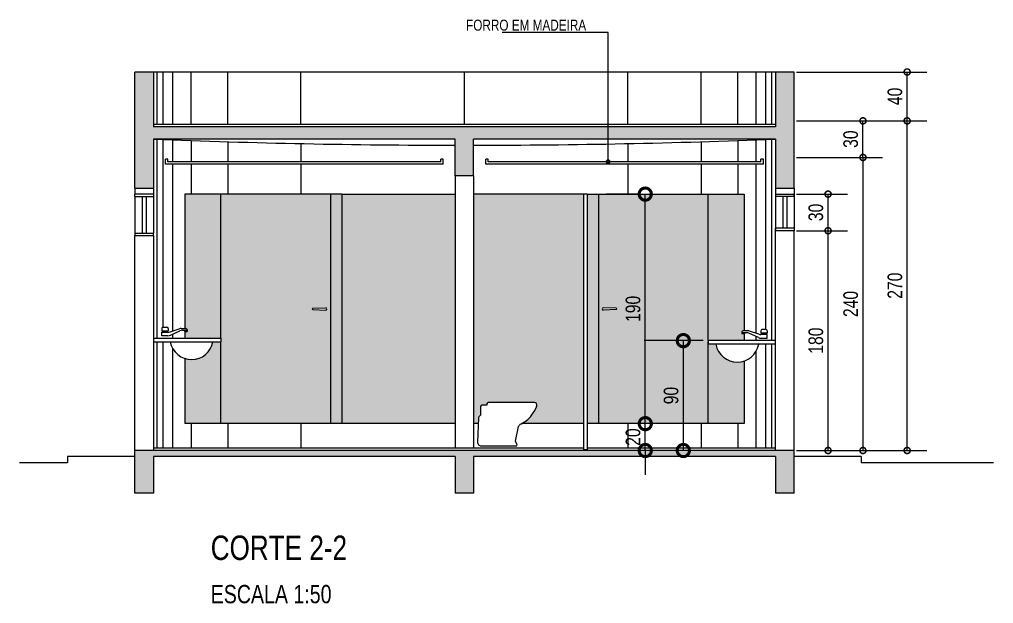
# Model space of a CAD drawing. Extents: x 1.1 to 32.3, y 0 to 31.3.
# Drawn here: x 15.15 to 23.13, y 9.96 to 14.74 of the extents above; entities that cross this region are included whole.
import ezdxf

# ---------------------------------------------------------------- set-up
doc = ezdxf.new("R2010")
doc.units = 0
doc.header["$LTSCALE"] = 0.5
doc.header["$MEASUREMENT"] = 0
doc.layers.get('0').update_dxf_attribs({"linetype": 'CONTINUOUS'})
doc.layers.get('DEFPOINTS').update_dxf_attribs({"linetype": 'CONTINUOUS'})
for name, color, linetype in [('COTAS', 2, 'CONTINUOUS'), ('ESTRUTURA', 4, 'CONTINUOUS'), ('HACHURAS', 1, 'CONTINUOUS'), ('LAYOUT', 2, 'CONTINUOUS'), ('LINHAPOIO', 1, 'CONTINUOUS'), ('PAREDES', 6, 'CONTINUOUS'), ('TEXT1', 3, 'CONTINUOUS'), ('TEXT2', 6, 'CONTINUOUS'), ('TEXTO', 2, 'CONTINUOUS')]:
    doc.layers.add(name, color=color, linetype=linetype)
doc.styles.add('ROMANS', font='', dxfattribs={"width": 0.8})
doc.styles.get('ROMANS').set_extended_font_data('Century Gothic')
doc.dimstyles.new('1_50', dxfattribs={"dimtxt": 0.12, "dimasz": 0.1, "dimexe": 0.16, "dimexo": 0.02, "dimgap": 0.04, "dimtad": 1, "dimdec": 1, "dimlfac": 100, "dimtxsty": 'ROMANS', "dimblk": 'DOT', "dimblk1": 'DOTSMALL', "dimblk2": 'DOTSMALL', "dimsah": 1, "dimcen": -0.09, "dimclrd": 1, "dimclre": 1, "dimclrt": 2, "dimazin": 3, "dimtfac": 3, "dimtdec": 3, "dimtix": 1, "dimtmove": 0, "dimatfit": 3, "dimtolj": 1})

# ---------------------------------------------------------------- blocks, each defined once
blk = doc.blocks.new('_DOTSMALL')
at = {"color": 0, "linetype": 'BYBLOCK', "const_width": 0.5}
blk.add_lwpolyline([(-0.0625, 0, 1), (0.0625, 0, 1)], format="xyb", close=True, dxfattribs=at)
blk = doc.blocks.new('*D20')
at = {"color": 1, "linetype": 'BYBLOCK'}
for p, q in [((20.2344, 13.3138), (19.9544, 13.3138)), ((20.2744, 11.4338), (20.2744, 13.3138)), ((20.2872, 11.4338), (19.9544, 11.4338))]:
    blk.add_line(p, q, dxfattribs=at)
at = {"layer": 'DEFPOINTS', "color": 0, "linetype": 'BYBLOCK'}
for p in [(20.2744, 13.3138), (20.2744, 13.3138), (20.3272, 11.4338)]:
    blk.add_point(p, dxfattribs=at)
at = {"color": 1, "linetype": 'BYBLOCK', "xscale": 0.2, "yscale": 0.2, "zscale": 0.2}
for p, rotation in [((20.2744, 13.3138), 90), ((20.2744, 11.4338), 270)]:
    blk.add_blockref('_DOTSMALL', p, dxfattribs=dict(at, rotation=rotation))
at = {"color": 2, "linetype": 'BYBLOCK', "insert": (20.1744, 12.3738), "char_height": 0.12, "attachment_point": 5, "rotation": 90, "style": 'ROMANS'}
blk.add_mtext('\\A1;190', dxfattribs=at)
blk = doc.blocks.new('_DOT')
at = {"color": 0, "linetype": 'BYBLOCK'}
blk.add_line((-0.5, 0), (-1, 0), dxfattribs=at)
at = {"color": 0, "linetype": 'BYBLOCK', "const_width": 0.5}
blk.add_lwpolyline([(-0.25, 0, 1), (0.25, 0, 1)], format="xyb", close=True, dxfattribs=at)
blk = doc.blocks.new('DOT')
at = {"color": 0, "linetype": 'BYBLOCK'}
blk.add_line((-0.5, 0), (-1, 0), dxfattribs=at)
at = {"color": 0, "linetype": 'BYBLOCK', "const_width": 0.5}
blk.add_lwpolyline([(-0.25, 0, 1), (0.25, 0, 1)], format="xyb", close=True, dxfattribs=at)
blk = doc.blocks.new('*D14')
at = {"color": 1, "linetype": 'BYBLOCK'}
for p, q in [((21.5148, 13.6138), (22.2183, 13.6138)), ((22.0583, 13.6138), (22.0583, 11.2138)), ((21.5148, 11.2138), (22.2183, 11.2138))]:
    blk.add_line(p, q, dxfattribs=at)
at = {"layer": 'DEFPOINTS', "color": 0, "linetype": 'BYBLOCK'}
for p in [(21.4948, 13.6138), (21.4948, 11.2138), (22.0583, 11.2138)]:
    blk.add_point(p, dxfattribs=at)
at = {"color": 1, "linetype": 'BYBLOCK', "xscale": 0.1, "yscale": 0.1, "zscale": 0.1}
for p, rotation in [((22.0583, 13.6138), 90), ((22.0583, 11.2138), 270)]:
    blk.add_blockref('_DOTSMALL', p, dxfattribs=dict(at, rotation=rotation))
at = {"color": 2, "linetype": 'BYBLOCK', "insert": (21.9583, 12.4138), "char_height": 0.12, "attachment_point": 5, "rotation": 90, "style": 'ROMANS'}
blk.add_mtext('\\A1;240', dxfattribs=at)
blk = doc.blocks.new('*D16')
at = {"color": 1, "linetype": 'BYBLOCK'}
for p, q in [((21.5148, 13.0138), (21.9326, 13.0138)), ((21.7726, 11.2138), (21.7726, 13.0138)), ((21.5148, 11.2138), (21.9326, 11.2138))]:
    blk.add_line(p, q, dxfattribs=at)
at = {"layer": 'DEFPOINTS', "color": 0, "linetype": 'BYBLOCK'}
for p in [(21.4948, 13.0138), (21.7726, 13.0138), (21.4948, 11.2138)]:
    blk.add_point(p, dxfattribs=at)
at = {"color": 1, "linetype": 'BYBLOCK', "xscale": 0.1, "yscale": 0.1, "zscale": 0.1}
for p, rotation in [((21.7726, 13.0138), 90), ((21.7726, 11.2138), 270)]:
    blk.add_blockref('_DOTSMALL', p, dxfattribs=dict(at, rotation=rotation))
at = {"color": 2, "linetype": 'BYBLOCK', "insert": (21.6726, 12.1138), "char_height": 0.12, "attachment_point": 5, "rotation": 90, "style": 'ROMANS'}
blk.add_mtext('\\A1;180', dxfattribs=at)
blk = doc.blocks.new('*D11')
at = {"color": 1, "linetype": 'BYBLOCK'}
for p, q in [((21.5148, 13.9138), (22.5807, 13.9138)), ((22.4207, 11.2138), (22.4207, 13.9138)), ((21.5148, 11.2138), (22.5807, 11.2138))]:
    blk.add_line(p, q, dxfattribs=at)
at = {"layer": 'DEFPOINTS', "color": 0, "linetype": 'BYBLOCK'}
for p in [(21.4948, 13.9138), (22.4207, 13.9138), (21.4948, 11.2138)]:
    blk.add_point(p, dxfattribs=at)
at = {"color": 1, "linetype": 'BYBLOCK', "xscale": 0.1, "yscale": 0.1, "zscale": 0.1}
for p, rotation in [((22.4207, 13.9138), 90), ((22.4207, 11.2138), 270)]:
    blk.add_blockref('_DOTSMALL', p, dxfattribs=dict(at, rotation=rotation))
at = {"color": 2, "linetype": 'BYBLOCK', "insert": (22.3207, 12.5638), "char_height": 0.12, "attachment_point": 5, "rotation": 90, "style": 'ROMANS'}
blk.add_mtext('\\A1;270', dxfattribs=at)
blk = doc.blocks.new('*D19')
at = {"color": 1, "linetype": 'BYBLOCK'}
for p, q in [((20.2744, 11.4338), (20.2744, 11.6338)), ((20.2872, 11.4338), (19.9544, 11.4338)), ((20.2744, 11.2138), (20.2744, 11.4338)), ((20.2872, 11.2138), (19.9544, 11.2138)), ((20.2744, 11.2138), (20.2744, 11.0138))]:
    blk.add_line(p, q, dxfattribs=at)
at = {"layer": 'DEFPOINTS', "color": 0, "linetype": 'BYBLOCK'}
for p in [(20.2744, 11.4338), (20.3272, 11.4338), (20.3272, 11.2138)]:
    blk.add_point(p, dxfattribs=at)
at = {"color": 1, "linetype": 'BYBLOCK', "xscale": 0.2, "yscale": 0.2, "zscale": 0.2}
for p, rotation in [((20.2744, 11.4338), 270), ((20.2744, 11.2138), 90)]:
    blk.add_blockref('_DOTSMALL', p, dxfattribs=dict(at, rotation=rotation))
at = {"color": 2, "linetype": 'BYBLOCK', "insert": (20.1744, 11.3238), "char_height": 0.12, "attachment_point": 5, "rotation": 90, "style": 'ROMANS'}
blk.add_mtext('\\A1;20', dxfattribs=at)
blk = doc.blocks.new('*D18')
at = {"color": 1, "linetype": 'BYBLOCK'}
for p, q in [((20.7498, 12.1138), (20.2664, 12.1138)), ((20.5864, 12.1138), (20.5864, 11.2138)), ((20.7498, 11.2138), (20.2664, 11.2138))]:
    blk.add_line(p, q, dxfattribs=at)
at = {"layer": 'DEFPOINTS', "color": 0, "linetype": 'BYBLOCK'}
for p in [(20.7898, 12.1138), (20.5864, 11.2138), (20.7898, 11.2138)]:
    blk.add_point(p, dxfattribs=at)
at = {"color": 1, "linetype": 'BYBLOCK', "xscale": 0.2, "yscale": 0.2, "zscale": 0.2}
for p, rotation in [((20.5864, 12.1138), 90), ((20.5864, 11.2138), 270)]:
    blk.add_blockref('_DOTSMALL', p, dxfattribs=dict(at, rotation=rotation))
at = {"color": 2, "linetype": 'BYBLOCK', "insert": (20.4864, 11.6638), "char_height": 0.12, "attachment_point": 5, "rotation": 90, "style": 'ROMANS'}
blk.add_mtext('\\A1;90', dxfattribs=at)
blk = doc.blocks.new('*D12')
at = {"color": 1, "linetype": 'BYBLOCK'}
for p, q in [((21.5148, 14.3138), (22.5807, 14.3138)), ((22.4207, 13.9138), (22.4207, 14.3138)), ((21.5148, 13.9138), (22.5807, 13.9138))]:
    blk.add_line(p, q, dxfattribs=at)
at = {"layer": 'DEFPOINTS', "color": 0, "linetype": 'BYBLOCK'}
for p in [(21.4948, 14.3138), (22.4207, 14.3138), (21.4948, 13.9138)]:
    blk.add_point(p, dxfattribs=at)
at = {"color": 1, "linetype": 'BYBLOCK', "xscale": 0.1, "yscale": 0.1, "zscale": 0.1}
for p, rotation in [((22.4207, 14.3138), 90), ((22.4207, 13.9138), 270)]:
    blk.add_blockref('_DOTSMALL', p, dxfattribs=dict(at, rotation=rotation))
at = {"color": 2, "linetype": 'BYBLOCK', "insert": (22.3207, 14.1138), "char_height": 0.12, "attachment_point": 5, "rotation": 90, "style": 'ROMANS'}
blk.add_mtext('\\A1;40', dxfattribs=at)
blk = doc.blocks.new('*D15')
at = {"color": 1, "linetype": 'BYBLOCK'}
for p, q in [((21.5148, 13.9138), (22.2183, 13.9138)), ((22.0583, 13.6138), (22.0583, 13.9138)), ((21.5148, 13.6138), (22.2183, 13.6138))]:
    blk.add_line(p, q, dxfattribs=at)
at = {"layer": 'DEFPOINTS', "color": 0, "linetype": 'BYBLOCK'}
for p in [(21.4948, 13.9138), (22.0583, 13.9138), (21.4948, 13.6138)]:
    blk.add_point(p, dxfattribs=at)
at = {"color": 1, "linetype": 'BYBLOCK', "xscale": 0.1, "yscale": 0.1, "zscale": 0.1}
for p, rotation in [((22.0583, 13.9138), 90), ((22.0583, 13.6138), 270)]:
    blk.add_blockref('_DOTSMALL', p, dxfattribs=dict(at, rotation=rotation))
at = {"color": 2, "linetype": 'BYBLOCK', "insert": (21.9583, 13.7638), "char_height": 0.12, "attachment_point": 5, "rotation": 90, "style": 'ROMANS'}
blk.add_mtext('\\A1;30', dxfattribs=at)
blk = doc.blocks.new('*D17')
at = {"color": 1, "linetype": 'BYBLOCK'}
for p, q in [((21.5148, 13.3138), (21.9326, 13.3138)), ((21.7726, 13.0138), (21.7726, 13.3138)), ((21.5148, 13.0138), (21.9326, 13.0138))]:
    blk.add_line(p, q, dxfattribs=at)
at = {"layer": 'DEFPOINTS', "color": 0, "linetype": 'BYBLOCK'}
for p in [(21.4948, 13.3138), (21.7726, 13.3138), (21.4948, 13.0138)]:
    blk.add_point(p, dxfattribs=at)
at = {"color": 1, "linetype": 'BYBLOCK', "xscale": 0.1, "yscale": 0.1, "zscale": 0.1}
for p, rotation in [((21.7726, 13.3138), 90), ((21.7726, 13.0138), 270)]:
    blk.add_blockref('_DOTSMALL', p, dxfattribs=dict(at, rotation=rotation))
at = {"color": 2, "linetype": 'BYBLOCK', "insert": (21.6726, 13.1638), "char_height": 0.12, "attachment_point": 5, "rotation": 90, "style": 'ROMANS'}
blk.add_mtext('\\A1;30', dxfattribs=at)
blk = doc.blocks.new('VASO-VIS')
at = {"layer": 'LAYOUT', "linetype": 'CONTINUOUS'}
for p, q in [((0.0576, 0.3417), (0.0576, 0.2685)), ((0.1095, 0.3517), (0.0676, 0.3517)), ((0.1095, 0.3624), (0.1095, 0.3517)), ((0.4979, 0.3724), (0.1195, 0.3724)), ((0.5003, 0.3068), (0.514, 0.3377)), ((0.514, 0.3377), (0.5168, 0.3459)), ((0.0402, 0.2516), (0.0328, 0.0493)), ((0.0576, 0.2685), (0.0445, 0.2594)), ((0.4448, 0.2352), (0.4655, 0.2555)), ((0.4655, 0.2555), (0.4838, 0.2794)), ((0.4838, 0.2794), (0.5003, 0.3068)), ((0.3426, 0.0579), (0.3689, 0.1764)), ((0.3857, 0.1971), (0.3981, 0.2029)), ((0.3981, 0.2029), (0.4223, 0.2176)), ((0.4223, 0.2176), (0.4448, 0.2352)), ((0.0627, 0.0182), (0.3457, 0.0182)), ((0.3548, 0.0325), (0.3426, 0.0579))]:
    blk.add_line(p, q, dxfattribs=at)
for centre, radius, start, end in [((0.0676, 0.3417), 0.01, 90, 180), ((0.1195, 0.3624), 0.01, 90, 180), ((0.4979, 0.3524), 0.02, 341.04741, 90), ((0.0502, 0.2512), 0.01, 124.75972, 177.89229), ((0.3982, 0.1699), 0.03, 114.6823, 167.49954), ((0.0627, 0.0482), 0.03, 177.89229, 270), ((0.3457, 0.0282), 0.01, 270, 25.53455)]:
    blk.add_arc(centre, radius, start, end, dxfattribs=at)

msp = doc.modelspace()

# ---------------------------------------------------------------- hatches: boundary and pattern name
at = {"layer": 'HACHURAS'}
h = msp.add_hatch(dxfattribs=at)
h.set_pattern_fill('AR-CONC', color=256, scale=0.03, style=0)
h.set_pattern_definition([(50, (-68.9071, 0), (0.21517805, -0.01882564), [0.0225, -0.2475]), (355, (-68.9071, 0), (-0.0416254, 0.22565764), [0.018, -0.198]), (100.4514, (-68.88917, -0.00157), (0.1735528, 0.20683186), [0.01912206, -0.21034263]), (46.1842, (-68.9071, 0.06), (0.3201723, -0.0496557), [0.03375, -0.37125]), (96.6356, (-68.88042, 0.05586), (0.2803988, 0.2922354), [0.0286831, -0.3155139]), (351.1842, (-68.9071, 0.06), (0.2803986, 0.2922356), [0.027, -0.297]), (21, (-68.8771, 0.045), (0.1790721, -0.12078567), [0.0225, -0.2475]), (326, (-68.8771, 0.045), (0.0729946, 0.217545), [0.018, -0.198]), (71.4514, (-68.86218, 0.03493), (0.2520668, 0.09675915), [0.01912206, -0.21034263]), (37.5, (-68.9071, 0), (0.003647957, 0.099868156), [0, -0.1956, 0, -0.201, 0, -0.19875]), (7.5, (-68.9071, 0), (0.07892086, 0.11832351), [0, -0.1146, 0, -0.1911, 0, -0.07575]), (327.5, (-68.974, 0), (0.16014673, -0.00676646), [0, -0.075, 0, -0.234, 0, -0.3105]), (317.5, (-69.004, 0), (0.17495585, 0.0300315), [0, -0.0975, 0, -0.1554, 0, -0.2205])])
h.paths.add_polyline_path([(16.2431, 13.7638), (18.7178, 13.7638), (18.7178, 13.4638), (18.8678, 13.4638), (18.8678, 13.7638), (19.9696, 13.7638), (19.9696, 13.8638), (16.2431, 13.8638), (16.2431, 14.3138), (16.0908, 14.3138), (16.0908, 13.3638), (16.2431, 13.3638)])
h.paths.add_polyline_path([(19.9696, 13.8638), (19.9696, 13.7638), (21.3425, 13.7638), (21.3425, 13.3638), (21.4948, 13.3638), (21.4948, 14.3138), (21.3425, 14.3138), (21.3425, 13.8638)])
h.paths.add_polyline_path([(16.0908, 10.8638), (16.2431, 10.8638), (16.2431, 11.1638), (18.7178, 11.1638), (18.7178, 10.8638), (18.8678, 10.8638), (18.8678, 11.1638), (21.3425, 11.1638), (21.3425, 10.8638), (21.4948, 10.8638), (21.4948, 11.2138), (18.8678, 11.2138), (18.7178, 11.2138), (16.0908, 11.2138)])
h = msp.add_hatch(dxfattribs=at)
h.set_pattern_fill('DOTS,_O', color=256, scale=0.5)
h.set_pattern_definition([(180, (39.77226, 5.941024), (-0.015625, 0.03125), [0, -0.03125])])
h.paths.add_polyline_path([(18.8678, 13.3138), (19.7678, 13.3138), (19.7678, 11.4338), (19.2597, 11.4338), (19.2659, 11.4366), (19.2902, 11.4514), (19.3126, 11.4689), (19.3333, 11.4893), (19.3516, 11.5132), (19.3681, 11.5406), (19.3818, 11.5714), (19.3846, 11.5797, 0.514772), (19.3657, 11.6062), (18.9874, 11.6062, 0.414214), (18.9774, 11.5962), (18.9774, 11.5855), (18.9354, 11.5855, 0.414214), (18.9254, 11.5755), (18.9254, 11.5023), (18.9123, 11.4932, 0.236079), (18.908, 11.4854), (18.9061, 11.4338), (18.8678, 11.4338)])
h.paths.add_polyline_path([(17.7878, 13.3138), (18.7178, 13.3138), (18.7178, 11.4338), (17.7878, 11.4338)])
h.paths.add_polyline_path([(17.6954, 13.3138), (17.7878, 13.3138), (17.7878, 11.4338), (17.6954, 11.4338)])
h.paths.add_polyline_path([(16.7959, 13.3138), (17.6954, 13.3138), (17.6954, 11.4338), (16.7959, 11.4338), (16.7959, 12.1038), (16.7959, 12.1338)])
h.paths.add_polyline_path([(17.5504, 12.3688), (17.6544, 12.3638, 1.1), (17.6544, 12.3837), (17.5504, 12.3788, 1)], flags=16)
h.paths.add_polyline_path([(16.5009, 13.3138), (16.7959, 13.3138), (16.7959, 12.1338), (16.5009, 12.1338), (16.5009, 12.1888), (16.5191, 12.1888), (16.5191, 12.2038, 0.414214), (16.5091, 12.2138), (16.5009, 12.2138)])
h.paths.add_polyline_path([(16.5009, 11.9676, 0.453853), (16.7318, 12.1038), (16.7959, 12.1038), (16.7959, 11.4338), (16.5009, 11.4338)])
h.paths.add_polyline_path([(19.7978, 13.3138), (19.8903, 13.3138), (19.8903, 11.4338), (19.7978, 11.4338)])
h.paths.add_polyline_path([(19.8903, 13.3138), (20.7898, 13.3138), (20.7898, 12.1138), (20.7898, 12.0838), (20.7898, 11.4338), (19.8903, 11.4338)])
h.paths.add_polyline_path([(20.0353, 12.3688, 1), (20.0353, 12.3788), (19.9312, 12.3837, 1.1), (19.9312, 12.3638)], flags=16)
h.paths.add_polyline_path([(20.7898, 12.0838), (20.8538, 12.0838, 0.453853), (21.0847, 11.9476), (21.0847, 11.4338), (20.7898, 11.4338)])
h.paths.add_polyline_path([(20.7898, 13.3138), (21.0847, 13.3138), (21.0847, 12.1938), (21.0765, 12.1938, 0.414214), (21.0665, 12.1838), (21.0665, 12.1688), (21.0847, 12.1688), (21.0847, 12.1138), (20.7898, 12.1138)])
h.paths.add_polyline_path([(20.7044, 11.6145), (20.7044, 11.7131), (20.6114, 11.7131), (20.6114, 11.6145)], flags=24)
h.paths.add_polyline_path([(20.3925, 12.3049), (20.3925, 12.4427), (20.2994, 12.4427), (20.2994, 12.3049)], flags=24)

# ---------------------------------------------------------------- linework, layer by layer
at = {"layer": 'COTAS'}
for p, q in [((19.9696, 14.6376), (19.1021, 14.6376)), ((19.9696, 13.619), (19.9696, 14.6376)), ((20.1325, 11.4338), (20.1325, 11.2338))]:
    msp.add_line(p, q, dxfattribs=at)
at = {"layer": 'ESTRUTURA'}
for p, q in [((16.0908, 13.3638), (16.0908, 14.3138)), ((16.2431, 14.3138), (16.0908, 14.3138)), ((16.2431, 14.3138), (16.2431, 13.8638)), ((21.3425, 14.3138), (21.3425, 13.8638)), ((21.4948, 14.3138), (21.3425, 14.3138)), ((21.4948, 13.3638), (21.4948, 14.3138)), ((21.3425, 13.8638), (16.2431, 13.8638)), ((18.7178, 13.7638), (16.2431, 13.7638)), ((16.2431, 13.7638), (16.2431, 13.3638)), ((18.7178, 13.4638), (18.7178, 13.7638)), ((21.3425, 13.7638), (18.8678, 13.7638)), ((18.8678, 13.4638), (18.8678, 13.7638)), ((21.3425, 13.7638), (21.3425, 13.3638)), ((18.8678, 13.4638), (18.7178, 13.4638)), ((16.0908, 13.3638), (16.2431, 13.3638)), ((21.3425, 13.3638), (21.4948, 13.3638)), ((16.0908, 10.8638), (16.0908, 11.2138)), ((18.7178, 11.2138), (16.0908, 11.2138)), ((18.8678, 11.2138), (18.7178, 11.2138)), ((21.4948, 11.2138), (18.8678, 11.2138)), ((21.4948, 10.8638), (21.4948, 11.2138)), ((16.2431, 11.1638), (16.2431, 10.8638)), ((18.7178, 11.1638), (16.2431, 11.1638)), ((18.7178, 11.1638), (18.7178, 10.8638)), ((21.3425, 11.1638), (18.8678, 11.1638)), ((18.8678, 11.1638), (18.8678, 10.8638)), ((21.3425, 11.1638), (21.3425, 10.8638)), ((16.2431, 10.8638), (16.0908, 10.8638)), ((18.8678, 10.8638), (18.7178, 10.8638)), ((21.4948, 10.8638), (21.3425, 10.8638))]:
    msp.add_line(p, q, dxfattribs=at)
at = {"layer": 'LAYOUT'}
for p, q in [((21.3425, 14.3138), (16.2431, 14.3138)), ((16.3431, 13.559), (16.3431, 13.599)), ((16.3631, 13.599), (16.3431, 13.599)), ((16.3631, 13.579), (16.3631, 13.599)), ((18.5981, 13.579), (16.3631, 13.579)), ((18.5981, 13.579), (18.5981, 13.599)), ((18.6181, 13.599), (18.5981, 13.599)), ((18.6181, 13.559), (18.6181, 13.599)), ((18.9878, 13.599), (18.9678, 13.599)), ((18.9678, 13.559), (18.9678, 13.599)), ((18.9878, 13.579), (18.9878, 13.599)), ((21.2228, 13.579), (18.9878, 13.579)), ((21.2228, 13.579), (21.2228, 13.599)), ((21.2428, 13.599), (21.2228, 13.599)), ((21.2428, 13.559), (21.2428, 13.599)), ((18.6181, 13.559), (16.3431, 13.559)), ((21.2428, 13.559), (18.9678, 13.559)), ((16.0908, 13.2938), (16.0908, 13.3138)), ((16.0908, 13.2938), (16.2431, 13.2938)), ((16.1508, 13.2938), (16.1508, 12.9938)), ((16.1831, 13.2938), (16.1831, 12.9938)), ((16.2431, 13.3138), (16.2431, 13.2938)), ((19.7678, 13.3138), (19.7678, 11.2188)), ((19.7978, 13.3138), (19.7678, 13.3138)), ((19.7978, 13.3138), (19.7978, 11.2188)), ((21.3425, 13.3138), (21.3425, 13.2938)), ((21.4948, 13.2938), (21.3425, 13.2938)), ((21.4025, 13.2938), (21.4025, 13.0338)), ((21.4348, 13.2938), (21.4348, 13.0338)), ((21.4948, 13.2938), (21.4948, 13.3138)), ((21.3425, 13.0138), (21.3425, 13.0338)), ((21.4948, 13.0338), (21.3425, 13.0338)), ((21.4948, 13.0338), (21.4948, 13.0138)), ((16.0908, 12.9938), (16.0908, 12.9738)), ((16.0908, 12.9938), (16.2431, 12.9938)), ((16.2431, 12.9738), (16.2431, 12.9938)), ((16.2431, 12.1338), (16.7959, 12.1338)), ((16.7959, 12.1338), (16.7959, 12.1038)), ((16.7959, 12.1338), (16.7959, 12.1038)), ((16.2431, 12.1038), (16.7959, 12.1038)), ((21.3425, 12.1138), (20.7898, 12.1138)), ((20.7898, 12.1138), (20.7898, 12.0838)), ((20.7898, 12.1138), (20.7898, 12.0838)), ((21.3425, 12.0838), (20.7898, 12.0838)), ((19.7978, 11.2188), (19.7678, 11.2188)), ((15.5408, 11.1138), (15.1461, 11.1138)), ((16.0908, 11.1638), (15.5408, 11.1638)), ((15.5408, 11.1638), (15.5408, 11.1138)), ((22.0448, 11.1638), (21.4948, 11.1638)), ((22.0448, 11.1638), (22.0448, 11.1138)), ((23.1284, 11.1138), (22.0448, 11.1138))]:
    msp.add_line(p, q, dxfattribs=at)
at = {"layer": 'LINHAPOIO'}
for p, q in [((16.2731, 13.8838), (16.2731, 14.3138)), ((16.3231, 13.8838), (16.3231, 14.3138)), ((16.4031, 13.8838), (16.4031, 14.3138)), ((16.5531, 13.8838), (16.5531, 14.3138)), ((16.8531, 13.8838), (16.8531, 14.3138)), ((17.4531, 13.8838), (17.4531, 14.3138)), ((18.7928, 13.8838), (18.7928, 14.3138)), ((20.1325, 13.8838), (20.1325, 14.3138)), ((20.7325, 13.8838), (20.7325, 14.3138)), ((21.0325, 13.8838), (21.0325, 14.3138)), ((21.1825, 13.8838), (21.1825, 14.3138)), ((21.2625, 13.8838), (21.2625, 14.3138)), ((21.3125, 13.8838), (21.3125, 14.3138)), ((21.3425, 13.8838), (16.2431, 13.8838)), ((16.2731, 12.1338), (16.2731, 13.7626)), ((16.3231, 12.2238), (16.3231, 13.7607)), ((16.4031, 13.579), (16.4031, 13.7577)), ((16.5531, 13.7524), (16.5531, 13.579)), ((16.8531, 13.7427), (16.8531, 13.579)), ((20.7325, 13.7427), (20.7325, 13.579)), ((21.0325, 13.7524), (21.0325, 13.579)), ((21.1825, 13.579), (21.1825, 13.7577)), ((21.2625, 12.2038), (21.2625, 13.7607)), ((21.3125, 12.1138), (21.3125, 13.7626)), ((17.4531, 13.7276), (17.4531, 13.579)), ((20.1325, 13.7276), (20.1325, 13.579)), ((16.4031, 12.1938), (16.4031, 13.559)), ((16.5531, 13.559), (16.5531, 13.3138)), ((16.8531, 13.559), (16.8531, 13.3138)), ((17.4531, 13.559), (17.4531, 13.3138)), ((20.1325, 13.559), (20.1325, 13.3138)), ((20.7325, 13.559), (20.7325, 13.3138)), ((21.0325, 13.559), (21.0325, 13.3138)), ((21.1825, 12.1738), (21.1825, 13.559)), ((16.0908, 13.2938), (16.0908, 12.9938)), ((16.2431, 13.2938), (16.2431, 12.9938)), ((16.5009, 13.3138), (16.5009, 12.2138)), ((17.7878, 13.3138), (16.5009, 13.3138)), ((16.7959, 12.1338), (16.7959, 13.3138)), ((17.6954, 13.3138), (17.6954, 11.4338)), ((17.7878, 13.3138), (17.7878, 11.4338)), ((17.7878, 13.3138), (18.7178, 13.3138)), ((19.7678, 13.3138), (18.8678, 13.3138)), ((19.7978, 13.3138), (21.0847, 13.3138)), ((19.8903, 13.3138), (19.8903, 11.4338)), ((20.7898, 12.1138), (20.7898, 13.3138)), ((21.0847, 13.3138), (21.0847, 12.1938)), ((21.3425, 13.3138), (21.3425, 13.0138)), ((21.4948, 13.3138), (21.4948, 13.0138)), ((17.5504, 12.3788), (17.6554, 12.3838)), ((20.0353, 12.3788), (19.9303, 12.3838)), ((17.5504, 12.3688), (17.6554, 12.3638)), ((20.0353, 12.3688), (19.9303, 12.3638)), ((16.3128, 12.2138), (16.3128, 12.1938)), ((16.3228, 12.2238), (16.3547, 12.2238)), ((16.3647, 12.2138), (16.3647, 12.1938)), ((16.4714, 12.2138), (16.5091, 12.2138)), ((16.3128, 12.1938), (16.3647, 12.1938)), ((16.3128, 12.1838), (16.3647, 12.1838)), ((16.3128, 12.1538), (16.3128, 12.1838)), ((16.3619, 12.1538), (16.3128, 12.1538)), ((16.3804, 12.1863), (16.4557, 12.2112)), ((16.3826, 12.1583), (16.4615, 12.1943)), ((16.4031, 12.1338), (16.4031, 12.1676)), ((16.4823, 12.1988), (16.5191, 12.1988)), ((16.4991, 12.1988), (16.4991, 12.1888)), ((16.4991, 12.1888), (16.5191, 12.1888)), ((16.5009, 12.1888), (16.5009, 12.1338)), ((16.5191, 12.2038), (16.5191, 12.1888)), ((21.0665, 12.1838), (21.0665, 12.1688)), ((21.1034, 12.1788), (21.0665, 12.1788)), ((21.0865, 12.1688), (21.0665, 12.1688)), ((21.1142, 12.1938), (21.0765, 12.1938)), ((21.0847, 12.1688), (21.0847, 12.1138)), ((21.0865, 12.1788), (21.0865, 12.1688)), ((21.203, 12.1383), (21.1241, 12.1743)), ((21.2052, 12.1663), (21.1299, 12.1912)), ((21.1825, 12.1138), (21.1825, 12.1476)), ((21.2209, 12.1938), (21.2209, 12.1738)), ((21.2729, 12.1738), (21.2209, 12.1738)), ((21.2729, 12.1638), (21.2209, 12.1638)), ((21.2237, 12.1338), (21.2729, 12.1338)), ((21.2629, 12.2038), (21.2309, 12.2038)), ((21.2729, 12.1938), (21.2729, 12.1738)), ((21.2729, 12.1338), (21.2729, 12.1638)), ((16.2731, 11.2338), (16.2731, 12.1038)), ((16.3231, 11.2338), (16.3231, 12.1038)), ((16.7959, 11.4338), (16.7959, 12.1038)), ((20.7898, 11.4338), (20.7898, 12.1038)), ((21.2625, 11.2338), (21.2625, 12.0838)), ((21.3125, 11.2338), (21.3125, 12.0838)), ((16.4031, 11.2338), (16.4031, 12.0467)), ((21.1825, 11.2338), (21.1825, 12.0267)), ((16.5009, 11.9676), (16.5009, 11.4338)), ((21.0847, 11.9476), (21.0847, 11.4338)), ((18.7178, 11.4338), (16.5009, 11.4338)), ((16.5531, 11.4338), (16.5531, 11.2338)), ((16.8531, 11.4338), (16.8531, 11.2338)), ((17.4531, 11.4338), (17.4531, 11.2338)), ((18.9061, 11.4338), (18.8678, 11.4338)), ((19.7678, 11.4338), (19.2597, 11.4338)), ((21.0847, 11.4338), (19.7978, 11.4338)), ((20.7325, 11.4338), (20.7325, 11.2338)), ((21.0325, 11.4338), (21.0325, 11.2338)), ((18.7178, 11.2338), (16.2431, 11.2338)), ((19.7678, 11.2338), (18.8678, 11.2338)), ((21.3425, 11.2338), (19.7978, 11.2338))]:
    msp.add_line(p, q, dxfattribs=at)
for centre, radius, start, end in [((18.7928, 78.7475), 65.0337, 267.753113, 269.933924), ((18.7928, 78.7475), 65.0337, 270.066076, 272.246887), ((17.5504, 12.3738), 0.005, 90, 270), ((17.6554, 12.3738), 0.01, 270, 90), ((19.9303, 12.3738), 0.01, 90, 270), ((20.0353, 12.3738), 0.005, 270, 90), ((16.3228, 12.2138), 0.01, 90, 180), ((16.3547, 12.2138), 0.01, 0, 90), ((16.4714, 12.1638), 0.05, 90, 108.32417), ((16.5091, 12.2038), 0.01, 0, 90), ((16.3619, 12.2038), 0.05, 270, 294.52099), ((16.3647, 12.2338), 0.05, 270, 288.32417), ((16.4823, 12.1488), 0.05, 90, 114.52099), ((21.0765, 12.1838), 0.01, 90, 180), ((21.1034, 12.1288), 0.05, 65.47901, 90), ((21.1142, 12.1438), 0.05, 71.67583, 90), ((21.2237, 12.1838), 0.05, 245.47901, 270), ((21.2209, 12.2138), 0.05, 251.67583, 270), ((21.2309, 12.1938), 0.01, 90, 180), ((21.2629, 12.1938), 0.01, 0, 90), ((16.5568, 12.1367), 0.1781, 190.65401, 349.34599), ((21.0288, 12.1167), 0.1781, 190.65401, 349.34599)]:
    msp.add_arc(centre, radius, start, end, dxfattribs=at)
at = {"layer": 'PAREDES'}
for p, q in [((18.7178, 13.4638), (18.7178, 11.2338)), ((18.8678, 13.4638), (18.8678, 11.2338)), ((16.0908, 13.3638), (16.0908, 13.3138)), ((16.2431, 13.3638), (16.2431, 13.3138)), ((21.3425, 13.3638), (21.3425, 13.3138)), ((21.4948, 13.3638), (21.4948, 13.3138)), ((16.2431, 13.3138), (16.0908, 13.3138)), ((21.3425, 13.3138), (21.4948, 13.3138)), ((21.3425, 11.2138), (21.3425, 13.0138)), ((21.4948, 13.0138), (21.3425, 13.0138)), ((21.4948, 11.2138), (21.4948, 13.0138)), ((16.0908, 12.9738), (16.2431, 12.9738)), ((16.0908, 11.2138), (16.0908, 12.9738)), ((16.2431, 12.9738), (16.2431, 11.2138)), ((18.8678, 11.2338), (18.7178, 11.2338))]:
    msp.add_line(p, q, dxfattribs=at)

# ---------------------------------------------------------------- block references
at = {"layer": 'COTAS', "xscale": -0.04, "yscale": 0.04, "zscale": 0.04, "rotation": 90}
msp.add_blockref('DOT', (19.9696, 13.579), dxfattribs=at)
at = {"layer": 'PAREDES'}
msp.add_blockref('VASO-VIS', (18.8678, 11.2338), dxfattribs=at)

# ---------------------------------------------------------------- texts
at = {"layer": 'TEXT1', "style": 'ROMANS', "width": 0.8}
msp.add_text('ESCALA 1:50', height=0.15, dxfattribs=at).set_placement((16.7133, 9.963))
at = {"layer": 'TEXT2', "color": 5, "style": 'ROMANS', "width": 0.8}
msp.add_text('CORTE 2-2', height=0.2, dxfattribs=at).set_placement((16.7133, 10.3175))
at = {"layer": 'TEXTO', "color": 2, "style": 'ROMANS', "width": 0.8}
msp.add_text('FORRO EM MADEIRA', height=0.09, dxfattribs=at).set_placement((18.8061, 14.6526))

# ---------------------------------------------------------------- dimensions: what is measured, and where the dimension line sits
at = {"layer": 'COTAS'}
for base, p1, p2, picture, middle in [((22.4207, 14.3138), (21.4948, 13.9138), (21.4948, 14.3138), '*D12', (22.3207, 14.1138)), ((22.4207, 13.9138), (21.4948, 11.2138), (21.4948, 13.9138), '*D11', (22.3207, 12.5638)), ((22.0583, 13.9138), (21.4948, 13.6138), (21.4948, 13.9138), '*D15', (21.9583, 13.7638)), ((22.0583, 11.2138), (21.4948, 13.6138), (21.4948, 11.2138), '*D14', (21.9583, 12.4138)), ((21.7726, 13.3138), (21.4948, 13.0138), (21.4948, 13.3138), '*D17', (21.6726, 13.1638)), ((21.7726, 13.0138), (21.4948, 11.2138), (21.4948, 13.0138), '*D16', (21.6726, 12.1138))]:
    dim = msp.add_linear_dim(base=base, p1=p1, p2=p2, angle=270, dimstyle='1_50', dxfattribs=at)
    dim.commit()
    dim.dimension.update_dxf_attribs({"geometry": picture, "text_midpoint": middle})
for base, p1, p2, text, picture, middle in [((20.2744, 13.3138), (20.3272, 11.4338), (20.2744, 13.3138), '190', '*D20', (20.1744, 12.3738)), ((20.2744, 11.4338), (20.3272, 11.2138), (20.3272, 11.4338), '20', '*D19', (20.1744, 11.3238))]:
    dim = msp.add_linear_dim(base=base, p1=p1, p2=p2, angle=270, text=text, dimstyle='1_50', override={"dimtxt": 0.12, "dimasz": 0.2, "dimexe": 0.32, "dimexo": 0.04}, dxfattribs=at)
    dim.commit()
    dim.dimension.update_dxf_attribs({"geometry": picture, "text_midpoint": middle})
dim = msp.add_linear_dim(base=(20.5864, 11.2138), p1=(20.7898, 12.1138), p2=(20.7898, 11.2138), angle=270, dimstyle='1_50', override={"dimtxt": 0.12, "dimasz": 0.2, "dimexe": 0.32, "dimexo": 0.04}, dxfattribs=at)
dim.commit()
dim.dimension.update_dxf_attribs({"geometry": '*D18', "text_midpoint": (20.4864, 11.6638)})

doc.saveas('drawing.dxf')
